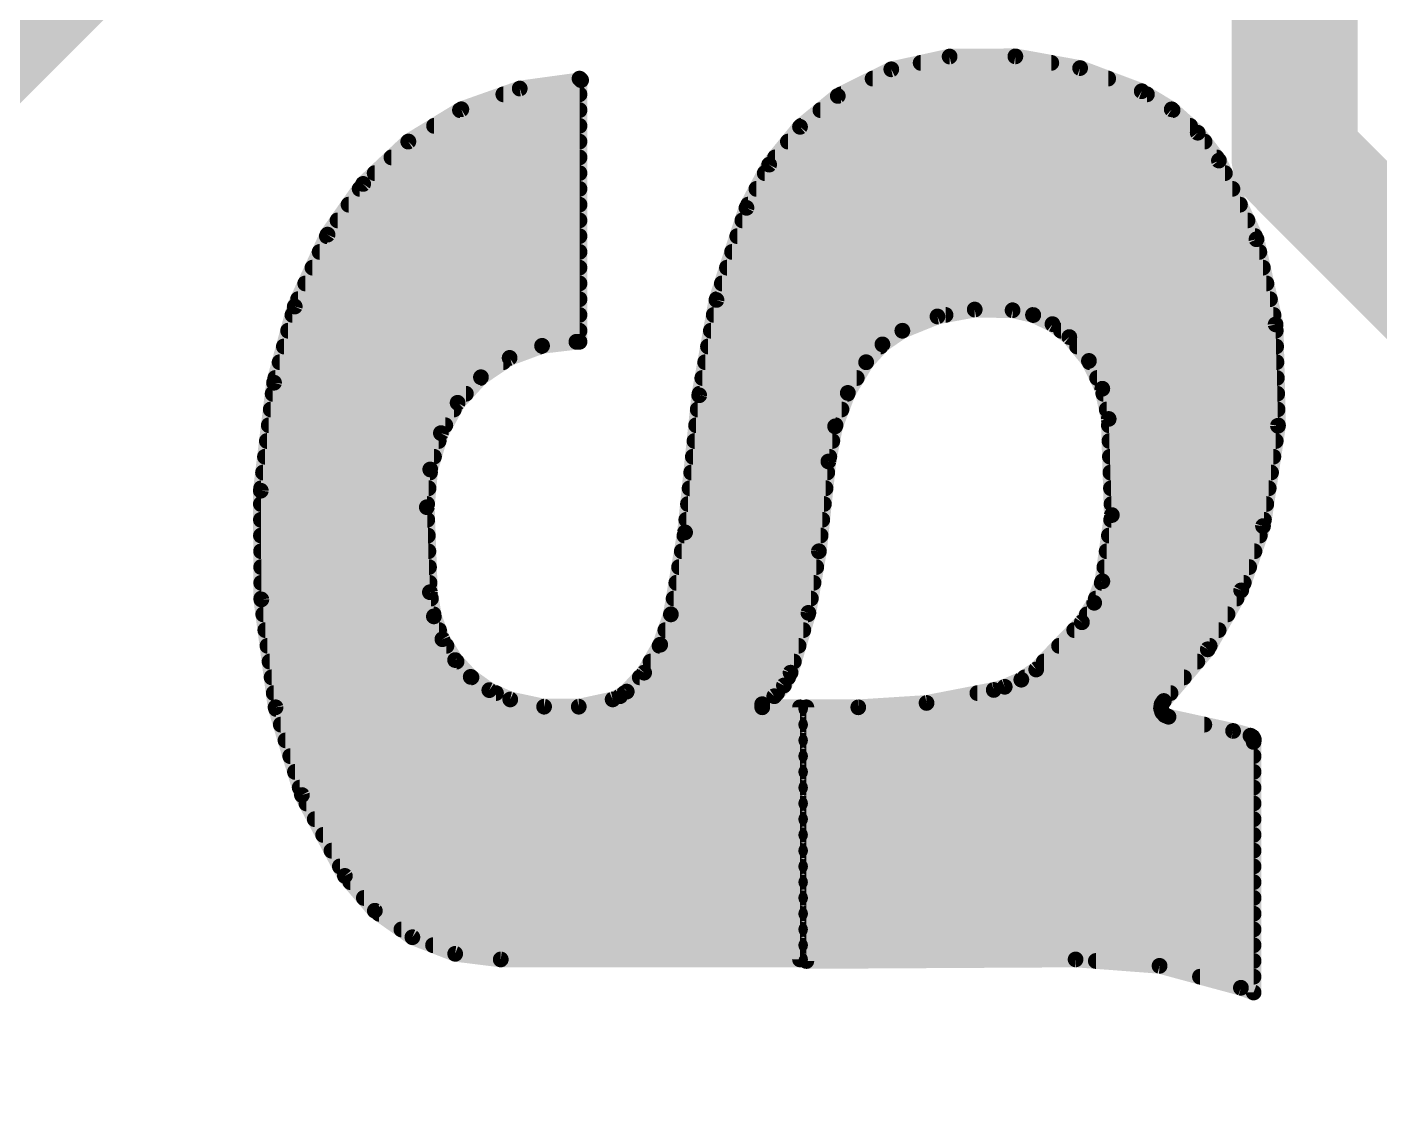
# Model space of a CAD drawing. Extents: x -0.1 to 44.5, y -0.1 to 35.7.
# Drawn here: x 31.23 to 33.412, y 22.476 to 24.213 of the extents above; entities that cross this region are included whole.
import ezdxf

# ---------------------------------------------------------------- set-up
doc = ezdxf.new("R2010")
doc.units = 0
doc.layers.add('1', color=12, linetype='CONTINUOUS')
doc.layers.add('22', color=40, linetype='CONTINUOUS')

msp = doc.modelspace()

# ---------------------------------------------------------------- linework, layer by layer
at = {"layer": '1', "const_width": 0.2032}
for points in [[(33.274, 27.559), (33.274, 24.003)], [(30.985, 24), (31.75, 24.765)], [(33.274, 24.003), (36.83, 20.447)]]:
    msp.add_lwpolyline(points, dxfattribs=at)
at = {"layer": '1', "const_width": 0.1016}
for points in [[(33.3099, 24.0389, 1), (33.2381, 23.9671)], [(33.2232, 24.003, 1), (33.3248, 24.003)]]:
    msp.add_lwpolyline(points, format="xyb", dxfattribs=at)
at = {"layer": '22', "const_width": 0.0254}
for points in [[(32.6236, 24.145), (32.7177, 24.1656)], [(32.7177, 24.1656), (32.8238, 24.1659)], [(32.8238, 24.1659), (32.9283, 24.147)], [(32.5374, 24.1021), (32.6236, 24.145)], [(32.6711, 24.1554), (32.8817, 24.1554)], [(32.9283, 24.147), (33.0276, 24.1097)], [(32.0244, 24.114), (32.1234, 24.1275)], [(32.1208, 24.13), (32.1208, 23.7058)], [(32.1234, 24.1275), (32.1208, 24.13)], [(32.5935, 24.13), (32.9735, 24.13)], [(31.9302, 24.0806), (32.0244, 24.114)], [(31.9979, 24.1046), (32.1208, 24.1046)], [(32.4765, 24.0523), (32.5374, 24.1021)], [(32.5424, 24.1046), (33.036, 24.1046)], [(33.0276, 24.1097), (33.0759, 24.0805)], [(31.8448, 24.0286), (31.9302, 24.0806)], [(31.928, 24.0792), (32.1208, 24.0792)], [(32.5094, 24.0792), (33.0773, 24.0792)], [(33.0759, 24.0805), (33.1179, 24.0428)], [(31.8862, 24.0538), (32.1208, 24.0538)], [(32.4267, 23.9914), (32.4765, 24.0523)], [(32.4783, 24.0538), (33.1056, 24.0538)], [(33.1179, 24.0428), (33.1521, 23.9979)], [(31.7719, 23.9603), (31.8448, 24.0286)], [(31.8446, 24.0284), (32.1208, 24.0284)], [(32.4569, 24.0284), (33.1289, 24.0284)], [(31.8175, 24.003), (32.1208, 24.003)], [(32.3901, 23.9217), (32.4267, 23.9914)], [(32.4362, 24.003), (33.1482, 24.003)], [(33.1521, 23.9979), (33.2127, 23.871)], [(31.7904, 23.9776), (32.1208, 23.9776)], [(32.4195, 23.9776), (33.1618, 23.9776)], [(31.7144, 23.8785), (31.7719, 23.9603)], [(31.7662, 23.9522), (32.1208, 23.9522)], [(32.4061, 23.9522), (33.1739, 23.9522)], [(31.7483, 23.9268), (32.1208, 23.9268)], [(32.3928, 23.9268), (33.186, 23.9268)], [(32.3417, 23.7732), (32.3901, 23.9217)], [(31.7305, 23.9014), (32.1208, 23.9014)], [(32.3835, 23.9014), (33.1982, 23.9014)], [(31.6615, 23.7627), (31.7144, 23.8785)], [(31.7133, 23.876), (32.1208, 23.876)], [(32.3752, 23.876), (33.2103, 23.876)], [(33.2127, 23.871), (33.2435, 23.7338)], [(31.7017, 23.8506), (32.1208, 23.8506)], [(32.3669, 23.8506), (33.2172, 23.8506)], [(31.6901, 23.8252), (32.1208, 23.8252)], [(32.3586, 23.8252), (33.223, 23.8252)], [(31.6785, 23.7998), (32.1208, 23.7998)], [(32.3504, 23.7998), (33.2287, 23.7998)], [(31.6669, 23.7744), (32.1208, 23.7744)], [(32.3139, 23.6195), (32.3417, 23.7732)], [(32.3421, 23.7744), (33.2344, 23.7744)], [(31.6281, 23.6398), (31.6615, 23.7627)], [(32.7582, 23.7577), (32.6981, 23.7466)], [(32.8193, 23.7566), (32.7582, 23.7577)], [(32.8527, 23.7489), (32.8193, 23.7566)], [(31.6578, 23.749), (32.1208, 23.749)], [(32.3373, 23.749), (32.7112, 23.749)], [(32.6981, 23.7466), (32.6415, 23.7236)], [(32.8522, 23.749), (33.2401, 23.749)], [(32.8836, 23.7343), (32.8527, 23.7489)], [(32.9108, 23.7134), (32.8836, 23.7343)], [(33.2435, 23.7338), (33.2473, 23.5703)], [(31.6509, 23.7236), (32.1208, 23.7236)], [(32.3327, 23.7236), (32.6415, 23.7236)], [(32.6415, 23.7236), (32.6094, 23.7016)], [(32.8975, 23.7236), (33.2437, 23.7236)], [(32.9424, 23.675), (32.9108, 23.7134)], [(31.644, 23.6982), (32.0576, 23.6982)], [(32.0604, 23.6992), (32.0081, 23.6798)], [(32.1158, 23.7058), (32.0604, 23.6992)], [(32.1208, 23.7058), (32.1158, 23.7058)], [(32.3281, 23.6982), (32.6063, 23.6982)], [(32.6094, 23.7016), (32.5831, 23.6728)], [(32.9233, 23.6982), (33.2443, 23.6982)], [(31.6371, 23.6728), (31.9977, 23.6728)], [(32.0081, 23.6798), (31.9618, 23.6486)], [(32.3235, 23.6728), (32.5831, 23.6728)], [(32.5831, 23.6728), (32.5535, 23.6233)], [(32.964, 23.6301), (32.9424, 23.675)], [(32.9435, 23.6728), (33.2449, 23.6728)], [(31.6302, 23.6474), (31.9607, 23.6474)], [(31.9618, 23.6486), (31.9242, 23.6074)], [(32.3189, 23.6474), (32.5679, 23.6474)], [(32.9557, 23.6474), (33.2455, 23.6474)], [(31.6068, 23.4657), (31.6281, 23.6398)], [(31.6259, 23.622), (31.9375, 23.622)], [(32.291, 23.3985), (32.3139, 23.6195)], [(32.3144, 23.622), (32.553, 23.622)], [(32.5535, 23.6233), (32.533, 23.5694)], [(32.9743, 23.5814), (32.964, 23.6301)], [(32.9657, 23.622), (33.2461, 23.622)], [(31.9242, 23.6074), (31.8973, 23.5585)], [(31.6228, 23.5966), (31.9182, 23.5966)], [(32.3115, 23.5966), (32.5434, 23.5966)], [(32.9711, 23.5966), (33.2467, 23.5966)], [(32.9794, 23.4264), (32.9743, 23.5814)], [(31.6197, 23.5712), (31.9043, 23.5712)], [(31.8973, 23.5585), (31.88, 23.4999)], [(32.3089, 23.5712), (32.5337, 23.5712)], [(32.533, 23.5694), (32.5222, 23.5128)], [(32.9746, 23.5712), (33.2473, 23.5712)], [(33.2473, 23.5703), (33.2232, 23.4086)], [(31.6166, 23.5458), (31.8936, 23.5458)], [(32.3063, 23.5458), (32.5285, 23.5458)], [(32.9755, 23.5458), (33.2437, 23.5458)], [(31.6135, 23.5204), (31.8861, 23.5204)], [(32.3036, 23.5204), (32.5237, 23.5204)], [(32.5222, 23.5128), (32.5069, 23.368)], [(32.9763, 23.5204), (33.2399, 23.5204)], [(31.6104, 23.495), (31.8796, 23.495)], [(31.88, 23.4999), (31.8745, 23.4391)], [(32.301, 23.495), (32.5203, 23.495)], [(32.9771, 23.495), (33.2361, 23.495)], [(31.6073, 23.4696), (31.8773, 23.4696)], [(32.2984, 23.4696), (32.5176, 23.4696)], [(32.978, 23.4696), (33.2323, 23.4696)], [(31.6076, 23.2904), (31.6068, 23.4657)], [(31.6069, 23.4442), (31.875, 23.4442)], [(32.2957, 23.4442), (32.515, 23.4442)], [(32.9788, 23.4442), (33.2285, 23.4442)], [(31.8745, 23.4391), (31.8795, 23.302)], [(32.9641, 23.3197), (32.9794, 23.4264)], [(31.607, 23.4188), (31.8752, 23.4188)], [(32.2931, 23.4188), (32.5123, 23.4188)], [(32.9783, 23.4188), (33.2247, 23.4188)], [(33.2232, 23.4086), (33.188, 23.3051)], [(31.6071, 23.3934), (31.8762, 23.3934)], [(32.2682, 23.2664), (32.291, 23.3985)], [(32.2901, 23.3934), (32.5096, 23.3934)], [(32.9747, 23.3934), (33.218, 23.3934)], [(31.6072, 23.368), (31.8771, 23.368)], [(32.2857, 23.368), (32.5069, 23.368)], [(32.5069, 23.368), (32.49, 23.2688)], [(32.971, 23.368), (33.2094, 23.368)], [(31.6074, 23.3426), (31.878, 23.3426)], [(32.2814, 23.3426), (32.5026, 23.3426)], [(32.9674, 23.3426), (33.2008, 23.3426)], [(31.6075, 23.3172), (31.8789, 23.3172)], [(32.277, 23.3172), (32.4982, 23.3172)], [(32.9509, 23.285), (32.9641, 23.3197)], [(32.9631, 23.3172), (33.1921, 23.3172)], [(31.6076, 23.2918), (31.8812, 23.2918)], [(31.8795, 23.302), (31.8859, 23.2632)], [(32.2726, 23.2918), (32.4939, 23.2918)], [(32.9535, 23.2918), (33.1805, 23.2918)], [(33.188, 23.3051), (33.134, 23.21)], [(31.6306, 23.1165), (31.6076, 23.2904)], [(32.9311, 23.2537), (32.9509, 23.285)], [(31.6108, 23.2664), (31.8854, 23.2664)], [(31.8859, 23.2632), (31.8996, 23.2263)], [(32.251, 23.2174), (32.2682, 23.2664)], [(32.2682, 23.2664), (32.4892, 23.2664)], [(32.49, 23.2688), (32.4612, 23.1724)], [(32.8574, 23.1775), (32.9311, 23.2537)], [(32.9391, 23.2664), (33.166, 23.2664)], [(31.6141, 23.241), (31.8942, 23.241)], [(31.8996, 23.2263), (31.9202, 23.1927)], [(32.2593, 23.241), (32.4817, 23.241)], [(32.9188, 23.241), (33.1516, 23.241)], [(31.6175, 23.2156), (31.9062, 23.2156)], [(32.225, 23.1724), (32.251, 23.2174)], [(32.2499, 23.2156), (32.4741, 23.2156)], [(32.8942, 23.2156), (33.1372, 23.2156)], [(33.134, 23.21), (33.0632, 23.1267)], [(31.6209, 23.1902), (31.9225, 23.1902)], [(31.9202, 23.1927), (31.9453, 23.1656)], [(32.2353, 23.1902), (32.4665, 23.1902)], [(32.8697, 23.1902), (33.1172, 23.1902)], [(31.6242, 23.1648), (31.9465, 23.1648)], [(31.9453, 23.1656), (31.9753, 23.1442)], [(32.197, 23.1419), (32.225, 23.1724)], [(32.218, 23.1648), (32.4573, 23.1648)], [(32.4612, 23.1724), (32.4505, 23.1517)], [(32.8066, 23.1496), (32.8334, 23.1611)], [(32.8334, 23.1611), (32.8574, 23.1775)], [(32.8388, 23.1648), (33.0956, 23.1648)], [(31.6276, 23.1394), (31.9861, 23.1394)], [(31.9753, 23.1442), (32.0091, 23.1292)], [(32.1862, 23.1345), (32.197, 23.1419)], [(32.1934, 23.1394), (32.4394, 23.1394)], [(32.4505, 23.1517), (32.4349, 23.1344)], [(32.6805, 23.1235), (32.7889, 23.1445)], [(32.7625, 23.1394), (33.074, 23.1394)], [(32.7889, 23.1445), (32.8066, 23.1496)], [(32.0091, 23.1292), (32.0637, 23.1175)], [(32.0637, 23.1175), (32.1196, 23.1175)], [(32.1196, 23.1175), (32.1742, 23.1292)], [(32.1742, 23.1292), (32.1862, 23.1345)], [(32.4349, 23.1344), (32.4155, 23.1216)], [(32.4155, 23.1216), (32.4155, 23.1165)], [(32.5704, 23.1165), (32.6805, 23.1235)], [(33.0596, 23.1213), (33.0587, 23.1149)], [(33.0632, 23.1267), (33.0596, 23.1213)], [(31.6731, 22.9751), (31.6306, 23.1165)], [(31.6314, 23.114), (32.4764, 23.114)], [(32.4155, 23.1165), (32.4764, 23.1165)], [(32.4764, 23.1165), (32.4764, 22.7101)], [(32.4866, 22.7076), (32.4866, 23.1165)], [(32.4866, 23.1165), (32.5704, 23.1165)], [(32.4866, 23.114), (33.059, 23.114)], [(33.0587, 23.1149), (33.0606, 23.1087)], [(33.0606, 23.1087), (33.0649, 23.1039)], [(33.0649, 23.1039), (33.0708, 23.1013)], [(33.0708, 23.1013), (33.1749, 23.0784)], [(31.639, 23.0886), (32.4764, 23.0886)], [(32.4866, 23.0886), (33.1285, 23.0886)], [(33.1749, 23.0784), (33.2029, 23.0708)], [(31.6466, 23.0632), (32.4764, 23.0632)], [(32.4866, 23.0632), (33.2082, 23.0632)], [(33.2029, 23.0708), (33.2065, 23.0686)], [(33.2065, 23.0686), (33.2084, 23.0649)], [(33.2084, 23.0649), (33.208, 23.0607)], [(33.208, 23.0607), (33.208, 22.6568)], [(31.6543, 23.0378), (32.4764, 23.0378)], [(32.4866, 23.0378), (33.208, 23.0378)], [(31.6619, 23.0124), (32.4764, 23.0124)], [(32.4866, 23.0124), (33.208, 23.0124)], [(31.6695, 22.987), (32.4764, 22.987)], [(32.4866, 22.987), (33.208, 22.987)], [(31.7424, 22.8448), (31.6731, 22.9751)], [(31.6803, 22.9616), (32.4764, 22.9616)], [(32.4866, 22.9616), (33.208, 22.9616)], [(31.6938, 22.9362), (32.4764, 22.9362)], [(32.4866, 22.9362), (33.208, 22.9362)], [(31.7073, 22.9108), (32.4764, 22.9108)], [(32.4866, 22.9108), (33.208, 22.9108)], [(31.7208, 22.8854), (32.4764, 22.8854)], [(32.4866, 22.8854), (33.208, 22.8854)], [(31.7343, 22.86), (32.4764, 22.86)], [(32.4866, 22.86), (33.208, 22.86)], [(31.7907, 22.7886), (31.7424, 22.8448)], [(31.7512, 22.8346), (32.4764, 22.8346)], [(32.4866, 22.8346), (33.208, 22.8346)], [(31.773, 22.8092), (32.4764, 22.8092)], [(32.4866, 22.8092), (33.208, 22.8092)], [(31.8512, 22.7459), (31.7907, 22.7886)], [(31.7975, 22.7838), (32.4764, 22.7838)], [(32.4866, 22.7838), (33.208, 22.7838)], [(31.8335, 22.7584), (32.4764, 22.7584)], [(31.9203, 22.7192), (31.8512, 22.7459)], [(32.4866, 22.7584), (33.208, 22.7584)], [(31.8846, 22.733), (32.4764, 22.733)], [(32.4866, 22.733), (33.208, 22.733)], [(31.9938, 22.7101), (31.9203, 22.7192)], [(32.4764, 22.7101), (31.9938, 22.7101)], [(32.9209, 22.7101), (32.4866, 22.7076)], [(33.0564, 22.6998), (32.9209, 22.7101)], [(32.9536, 22.7076), (33.208, 22.7076)], [(33.1876, 22.6644), (33.0564, 22.6998)], [(33.1215, 22.6822), (33.208, 22.6822)], [(33.208, 22.6568), (33.1876, 22.6644)]]:
    msp.add_lwpolyline(points, dxfattribs=at)
at = {"layer": '22', "const_width": 0.0127}
for points in [[(32.7177, 24.1719, 1), (32.7177, 24.1593)], [(32.7191, 24.1594, 1), (32.7163, 24.1718)], [(32.8249, 24.1721, 1), (32.8227, 24.1596)], [(32.8238, 24.1595, 1), (32.8238, 24.1722)], [(32.6223, 24.1512, 1), (32.625, 24.1388)], [(32.6265, 24.1393, 1), (32.6208, 24.1507)], [(32.6711, 24.1618, 1), (32.6711, 24.149)], [(32.8817, 24.149, 1), (32.8817, 24.1618)], [(32.9305, 24.153, 1), (32.926, 24.1411)], [(32.9271, 24.1408, 1), (32.9294, 24.1533)], [(32.1252, 24.1346, 1), (32.1164, 24.1254)], [(32.1272, 24.13, 1), (32.1145, 24.13)], [(32.119, 24.1229, 1), (32.1278, 24.1321)], [(32.1243, 24.1212, 1), (32.1225, 24.1338)], [(32.5935, 24.1364, 1), (32.5935, 24.1237)], [(32.9735, 24.1237, 1), (32.9735, 24.1364)], [(31.9979, 24.111, 1), (31.9979, 24.0983)], [(32.0235, 24.1203, 1), (32.0252, 24.1077)], [(32.0265, 24.108, 1), (32.0222, 24.12)], [(32.1208, 24.0983, 1), (32.1208, 24.111)], [(32.5346, 24.1078, 1), (32.5402, 24.0964)], [(32.5414, 24.0972, 1), (32.5334, 24.107)], [(32.5424, 24.111, 1), (32.5424, 24.0983)], [(33.0309, 24.1151, 1), (33.0243, 24.1043)], [(33.0254, 24.1038, 1), (33.0298, 24.1156)], [(33.036, 24.0983, 1), (33.036, 24.111)], [(31.928, 24.0856, 1), (31.928, 24.0728)], [(31.9281, 24.0865, 1), (31.9323, 24.0746)], [(31.9335, 24.0751, 1), (31.9269, 24.086)], [(32.1208, 24.0728, 1), (32.1208, 24.0856)], [(32.5094, 24.0856, 1), (32.5094, 24.0728)], [(33.0801, 24.0852, 1), (33.0717, 24.0758)], [(33.0726, 24.0751, 1), (33.0792, 24.0859)], [(33.0773, 24.0728, 1), (33.0773, 24.0856)], [(31.8862, 24.0602, 1), (31.8862, 24.0475)], [(32.1208, 24.0475, 1), (32.1208, 24.0602)], [(32.4724, 24.0572, 1), (32.4805, 24.0474)], [(32.4814, 24.0483, 1), (32.4715, 24.0563)], [(32.4783, 24.0602, 1), (32.4783, 24.0475)], [(33.1056, 24.0475, 1), (33.1056, 24.0602)], [(33.1229, 24.0466, 1), (33.1128, 24.0389)], [(33.1136, 24.0381, 1), (33.1221, 24.0475)], [(31.8446, 24.0348, 1), (31.8446, 24.0221)], [(31.8415, 24.034, 1), (31.8481, 24.0232)], [(31.8492, 24.024, 1), (31.8405, 24.0332)], [(32.1208, 24.0221, 1), (32.1208, 24.0348)], [(32.4569, 24.0348, 1), (32.4569, 24.0221)], [(33.1289, 24.0221, 1), (33.1289, 24.0348)], [(31.8175, 24.0094, 1), (31.8175, 23.9966)], [(32.1208, 23.9966, 1), (32.1208, 24.0094)], [(32.4323, 23.9884, 1), (32.4211, 23.9943)], [(32.4362, 24.0094, 1), (32.4362, 23.9966)], [(33.1578, 24.0006, 1), (33.1464, 23.9952)], [(33.147, 23.9941, 1), (33.1572, 24.0017)], [(33.1482, 23.9966, 1), (33.1482, 24.0094)], [(31.7904, 23.984, 1), (31.7904, 23.9713)], [(32.1208, 23.9713, 1), (32.1208, 23.984)], [(32.4195, 23.984, 1), (32.4195, 23.9713)], [(32.4218, 23.9954, 1), (32.4316, 23.9873)], [(33.1618, 23.9713, 1), (33.1618, 23.984)], [(31.7662, 23.9586, 1), (31.7662, 23.9459)], [(31.7675, 23.9649, 1), (31.7762, 23.9556)], [(31.7771, 23.9566, 1), (31.7667, 23.9639)], [(32.1208, 23.9459, 1), (32.1208, 23.9586)], [(32.4061, 23.9586, 1), (32.4061, 23.9459)], [(33.1739, 23.9459, 1), (33.1739, 23.9586)], [(31.7483, 23.9332, 1), (31.7483, 23.9204)], [(32.1208, 23.9204, 1), (32.1208, 23.9332)], [(32.3928, 23.9332, 1), (32.3928, 23.9204)], [(33.186, 23.9204, 1), (33.186, 23.9332)], [(32.3845, 23.9247, 1), (32.3957, 23.9187)], [(32.3961, 23.9197, 1), (32.3841, 23.9237)], [(31.7305, 23.9078, 1), (31.7305, 23.8951)], [(32.1208, 23.8951, 1), (32.1208, 23.9078)], [(32.3835, 23.9078, 1), (32.3835, 23.8951)], [(33.1982, 23.8951, 1), (33.1982, 23.9078)], [(31.7133, 23.8824, 1), (31.7133, 23.8697)], [(31.7092, 23.8822, 1), (31.7196, 23.8748)], [(31.7202, 23.8759, 1), (31.7086, 23.8811)], [(32.1208, 23.8697, 1), (32.1208, 23.8824)], [(32.3752, 23.8824, 1), (32.3752, 23.8697)], [(33.2189, 23.8724, 1), (33.2065, 23.8696)], [(33.2069, 23.8683, 1), (33.2184, 23.8737)], [(33.2103, 23.8697, 1), (33.2103, 23.8824)], [(31.7017, 23.857, 1), (31.7017, 23.8442)], [(32.1208, 23.8442, 1), (32.1208, 23.857)], [(32.3669, 23.857, 1), (32.3669, 23.8442)], [(33.2172, 23.8442, 1), (33.2172, 23.857)], [(31.6901, 23.8316, 1), (31.6901, 23.8189)], [(32.1208, 23.8189, 1), (32.1208, 23.8316)], [(32.3586, 23.8316, 1), (32.3586, 23.8189)], [(33.223, 23.8189, 1), (33.223, 23.8316)], [(31.6785, 23.8062, 1), (31.6785, 23.7934)], [(32.1208, 23.7934, 1), (32.1208, 23.8062)], [(32.3504, 23.8062, 1), (32.3504, 23.7934)], [(33.2287, 23.7934, 1), (33.2287, 23.8062)], [(31.6669, 23.7808, 1), (31.6669, 23.768)], [(32.1208, 23.768, 1), (32.1208, 23.7808)], [(32.3479, 23.7721, 1), (32.3354, 23.7743)], [(32.3421, 23.7808, 1), (32.3421, 23.768)], [(33.2344, 23.768, 1), (33.2344, 23.7808)], [(31.6557, 23.7653, 1), (31.6673, 23.76)], [(31.6676, 23.761, 1), (31.6554, 23.7643)], [(32.3357, 23.7752, 1), (32.3477, 23.7712)], [(32.7583, 23.7641, 1), (32.7581, 23.7514)], [(32.7594, 23.7515, 1), (32.757, 23.764)], [(32.8207, 23.7628, 1), (32.8179, 23.7504)], [(32.8192, 23.7503, 1), (32.8194, 23.7629)], [(31.6578, 23.7554, 1), (31.6578, 23.7427)], [(32.1208, 23.7427, 1), (32.1208, 23.7554)], [(32.3373, 23.7554, 1), (32.3373, 23.7427)], [(32.697, 23.7528, 1), (32.6993, 23.7403)], [(32.7005, 23.7407, 1), (32.6957, 23.7525)], [(32.7112, 23.7427, 1), (32.7112, 23.7554)], [(32.8522, 23.7554, 1), (32.8522, 23.7427)], [(32.8554, 23.7546, 1), (32.85, 23.7432)], [(32.8512, 23.7427, 1), (32.8541, 23.7551)], [(32.8875, 23.7393, 1), (32.8798, 23.7292)], [(32.8809, 23.7285, 1), (32.8864, 23.74)], [(33.2498, 23.7339, 1), (33.2372, 23.7337)], [(33.2373, 23.7324, 1), (33.2497, 23.7352)], [(33.2401, 23.7427, 1), (33.2401, 23.7554)], [(31.6509, 23.73, 1), (31.6509, 23.7172)], [(32.1208, 23.7172, 1), (32.1208, 23.73)], [(32.3327, 23.73, 1), (32.3327, 23.7172)], [(32.6391, 23.7295, 1), (32.6439, 23.7177)], [(32.6451, 23.7184, 1), (32.6379, 23.7288)], [(32.6415, 23.7172, 1), (32.6415, 23.73)], [(32.8975, 23.73, 1), (32.8975, 23.7172)], [(32.9157, 23.7174, 1), (32.9059, 23.7094)], [(32.9069, 23.7084, 1), (32.9147, 23.7184)], [(33.2437, 23.7172, 1), (33.2437, 23.73)], [(31.644, 23.7046, 1), (31.644, 23.6918)], [(32.0596, 23.7055, 1), (32.0611, 23.6929)], [(32.0576, 23.6918, 1), (32.0576, 23.7046)], [(32.0626, 23.6933, 1), (32.0582, 23.7052)], [(32.1158, 23.7122, 1), (32.1158, 23.6994)], [(32.1145, 23.7058, 1), (32.1272, 23.7058)], [(32.1165, 23.6995, 1), (32.1151, 23.7121)], [(32.1208, 23.6994, 1), (32.1208, 23.7122)], [(32.3281, 23.7046, 1), (32.3281, 23.6918)], [(32.6058, 23.7068, 1), (32.613, 23.6963)], [(32.6141, 23.6973, 1), (32.6047, 23.7058)], [(32.6063, 23.6918, 1), (32.6063, 23.7046)], [(32.9233, 23.7046, 1), (32.9233, 23.6918)], [(33.2443, 23.6918, 1), (33.2443, 23.7046)], [(31.6371, 23.6792, 1), (31.6371, 23.6665)], [(31.9977, 23.6665, 1), (31.9977, 23.6792)], [(32.0059, 23.6857, 1), (32.0103, 23.6738)], [(32.0116, 23.6745, 1), (32.0045, 23.6851)], [(32.3235, 23.6792, 1), (32.3235, 23.6665)], [(32.5784, 23.6771, 1), (32.5878, 23.6685)], [(32.5886, 23.6695, 1), (32.5776, 23.6761)], [(32.5831, 23.6665, 1), (32.5831, 23.6792)], [(32.9481, 23.6777, 1), (32.9367, 23.6722)], [(32.9435, 23.6792, 1), (32.9435, 23.6665)], [(32.9375, 23.6709, 1), (32.9473, 23.679)], [(33.2449, 23.6665, 1), (33.2449, 23.6792)], [(31.6302, 23.6538, 1), (31.6302, 23.641)], [(31.9583, 23.6539, 1), (31.9654, 23.6433)], [(31.9665, 23.6443, 1), (31.9571, 23.6529)], [(31.9607, 23.641, 1), (31.9607, 23.6538)], [(32.3189, 23.6538, 1), (32.3189, 23.641)], [(32.5679, 23.641, 1), (32.5679, 23.6538)], [(32.9557, 23.6538, 1), (32.9557, 23.641)], [(33.2455, 23.641, 1), (33.2455, 23.6538)], [(31.6259, 23.6284, 1), (31.6259, 23.6156)], [(31.6344, 23.639, 1), (31.6218, 23.6406)], [(31.622, 23.6415, 1), (31.6342, 23.6381)], [(31.9375, 23.6156, 1), (31.9375, 23.6284)], [(32.3202, 23.6188, 1), (32.3076, 23.6202)], [(32.3144, 23.6284, 1), (32.3144, 23.6156)], [(32.5481, 23.6266, 1), (32.559, 23.62)], [(32.5595, 23.621, 1), (32.5476, 23.6256)], [(32.553, 23.6156, 1), (32.553, 23.6284)], [(32.9702, 23.6314, 1), (32.9578, 23.6288)], [(32.9583, 23.6273, 1), (32.9697, 23.6329)], [(32.9657, 23.6284, 1), (32.9657, 23.6156)], [(33.2461, 23.6156, 1), (33.2461, 23.6284)], [(31.9195, 23.6117, 1), (31.9289, 23.6031)], [(31.9297, 23.6043, 1), (31.9186, 23.6105)], [(32.3077, 23.6206, 1), (32.3201, 23.6184)], [(31.6228, 23.603, 1), (31.6228, 23.5903)], [(31.9182, 23.5903, 1), (31.9182, 23.603)], [(32.3115, 23.603, 1), (32.3115, 23.5903)], [(32.5434, 23.5903, 1), (32.5434, 23.603)], [(32.9711, 23.603, 1), (32.9711, 23.5903)], [(32.9806, 23.5816, 1), (32.968, 23.5812)], [(32.9681, 23.5801, 1), (32.9805, 23.5827)], [(33.2467, 23.5903, 1), (33.2467, 23.603)], [(31.6197, 23.5776, 1), (31.6197, 23.5648)], [(31.8917, 23.5616, 1), (31.9029, 23.5554)], [(31.9034, 23.5567, 1), (31.8912, 23.5603)], [(31.9043, 23.5648, 1), (31.9043, 23.5776)], [(32.3089, 23.5776, 1), (32.3089, 23.5648)], [(32.5271, 23.5717, 1), (32.539, 23.5672)], [(32.5393, 23.5682, 1), (32.5268, 23.5706)], [(32.5337, 23.5648, 1), (32.5337, 23.5776)], [(32.9746, 23.5776, 1), (32.9746, 23.5648)], [(33.241, 23.5702, 1), (33.2537, 23.5705)], [(33.2536, 23.5694, 1), (33.241, 23.5713)], [(33.2473, 23.5648, 1), (33.2473, 23.5776)], [(31.6166, 23.5522, 1), (31.6166, 23.5394)], [(31.8936, 23.5394, 1), (31.8936, 23.5522)], [(32.3063, 23.5522, 1), (32.3063, 23.5394)], [(32.5285, 23.5394, 1), (32.5285, 23.5522)], [(32.9755, 23.5522, 1), (32.9755, 23.5394)], [(33.2437, 23.5394, 1), (33.2437, 23.5522)], [(31.6135, 23.5268, 1), (31.6135, 23.5141)], [(31.8861, 23.5141, 1), (31.8861, 23.5268)], [(32.3036, 23.5268, 1), (32.3036, 23.5141)], [(32.5285, 23.5121, 1), (32.5159, 23.5135)], [(32.5237, 23.5141, 1), (32.5237, 23.5268)], [(32.9763, 23.5268, 1), (32.9763, 23.5141)], [(33.2399, 23.5141, 1), (33.2399, 23.5268)], [(31.6104, 23.5014, 1), (31.6104, 23.4886)], [(31.8864, 23.4993, 1), (31.8737, 23.5005)], [(31.874, 23.5017, 1), (31.8861, 23.4981)], [(31.8796, 23.4886, 1), (31.8796, 23.5014)], [(32.301, 23.5014, 1), (32.301, 23.4886)], [(32.516, 23.514, 1), (32.5284, 23.5116)], [(32.5203, 23.4886, 1), (32.5203, 23.5014)], [(32.9771, 23.5014, 1), (32.9771, 23.4886)], [(33.2361, 23.4886, 1), (33.2361, 23.5014)], [(31.6073, 23.476, 1), (31.6073, 23.4632)], [(31.8773, 23.4632, 1), (31.8773, 23.476)], [(32.2984, 23.476, 1), (32.2984, 23.4632)], [(32.5176, 23.4632, 1), (32.5176, 23.476)], [(32.978, 23.476, 1), (32.978, 23.4632)], [(33.2323, 23.4632, 1), (33.2323, 23.476)], [(31.6131, 23.4658, 1), (31.6004, 23.4657)], [(31.6005, 23.4665, 1), (31.6131, 23.465)], [(31.6069, 23.4506, 1), (31.6069, 23.4379)], [(31.875, 23.4379, 1), (31.875, 23.4506)], [(32.2957, 23.4506, 1), (32.2957, 23.4379)], [(32.515, 23.4379, 1), (32.515, 23.4506)], [(32.9788, 23.4506, 1), (32.9788, 23.4379)], [(33.2285, 23.4379, 1), (33.2285, 23.4506)], [(31.8808, 23.4393, 1), (31.8682, 23.4389)], [(31.8682, 23.4397, 1), (31.8808, 23.4385)], [(32.9857, 23.4255, 1), (32.9731, 23.4273)], [(31.607, 23.4252, 1), (31.607, 23.4124)], [(31.8752, 23.4124, 1), (31.8752, 23.4252)], [(32.2931, 23.4252, 1), (32.2931, 23.4124)], [(32.5123, 23.4124, 1), (32.5123, 23.4252)], [(32.9783, 23.4252, 1), (32.9783, 23.4124)], [(32.9731, 23.4262, 1), (32.9857, 23.4266)], [(33.2169, 23.4095, 1), (33.2295, 23.4077)], [(33.2292, 23.4066, 1), (33.2172, 23.4106)], [(33.2247, 23.4124, 1), (33.2247, 23.4252)], [(31.6071, 23.3998, 1), (31.6071, 23.387)], [(31.8762, 23.387, 1), (31.8762, 23.3998)], [(32.2901, 23.3998, 1), (32.2901, 23.387)], [(32.2847, 23.3992, 1), (32.2973, 23.3978)], [(32.2973, 23.3974, 1), (32.2847, 23.3996)], [(32.5096, 23.387, 1), (32.5096, 23.3998)], [(32.9747, 23.3998, 1), (32.9747, 23.387)], [(33.218, 23.387, 1), (33.218, 23.3998)], [(31.6072, 23.3744, 1), (31.6072, 23.3617)], [(31.8771, 23.3617, 1), (31.8771, 23.3744)], [(32.2857, 23.3744, 1), (32.2857, 23.3617)], [(32.5006, 23.3687, 1), (32.5132, 23.3673)], [(32.5132, 23.3669, 1), (32.5006, 23.3691)], [(32.5069, 23.3617, 1), (32.5069, 23.3744)], [(32.971, 23.3744, 1), (32.971, 23.3617)], [(33.2094, 23.3617, 1), (33.2094, 23.3744)], [(31.6074, 23.349, 1), (31.6074, 23.3362)], [(31.878, 23.3362, 1), (31.878, 23.349)], [(32.2814, 23.349, 1), (32.2814, 23.3362)], [(32.5026, 23.3362, 1), (32.5026, 23.349)], [(32.9674, 23.349, 1), (32.9674, 23.3362)], [(33.2008, 23.3362, 1), (33.2008, 23.349)], [(31.6075, 23.3236, 1), (31.6075, 23.3108)], [(31.8789, 23.3108, 1), (31.8789, 23.3236)], [(32.277, 23.3236, 1), (32.277, 23.3108)], [(32.4982, 23.3108, 1), (32.4982, 23.3236)], [(32.9631, 23.3236, 1), (32.9631, 23.3108)], [(32.9578, 23.3206, 1), (32.9704, 23.3188)], [(32.97, 23.3174, 1), (32.9582, 23.322)], [(33.1921, 23.3108, 1), (33.1921, 23.3236)], [(31.6076, 23.2982, 1), (31.6076, 23.2855)], [(31.8858, 23.303, 1), (31.8732, 23.301)], [(31.8732, 23.3018, 1), (31.8858, 23.3022)], [(31.8812, 23.2855, 1), (31.8812, 23.2982)], [(32.2726, 23.2982, 1), (32.2726, 23.2855)], [(32.4939, 23.2855, 1), (32.4939, 23.2982)], [(32.9535, 23.2982, 1), (32.9535, 23.2855)], [(33.1805, 23.2855, 1), (33.1805, 23.2982)], [(33.182, 23.3071, 1), (33.194, 23.303)], [(33.1935, 23.3019, 1), (33.1825, 23.3082)], [(31.6139, 23.2912, 1), (31.6013, 23.2895)], [(31.6013, 23.2903, 1), (31.614, 23.2904)], [(32.945, 23.2873, 1), (32.9569, 23.2828)], [(32.9563, 23.2816, 1), (32.9456, 23.2884)], [(31.6108, 23.2728, 1), (31.6108, 23.26)], [(31.8919, 23.2654, 1), (31.88, 23.2609)], [(31.8796, 23.2621, 1), (31.8922, 23.2642)], [(31.8854, 23.26, 1), (31.8854, 23.2728)], [(32.2682, 23.2728, 1), (32.2682, 23.26)], [(32.2619, 23.2675, 1), (32.2745, 23.2653)], [(32.2742, 23.2643, 1), (32.2622, 23.2685)], [(32.4837, 23.2699, 1), (32.4962, 23.2678)], [(32.496, 23.267, 1), (32.4839, 23.2706)], [(32.4892, 23.26, 1), (32.4892, 23.2728)], [(32.9257, 23.2571, 1), (32.9365, 23.2503)], [(32.9357, 23.2493, 1), (32.9265, 23.2581)], [(32.9391, 23.2728, 1), (32.9391, 23.26)], [(33.166, 23.26, 1), (33.166, 23.2728)], [(31.6141, 23.2474, 1), (31.6141, 23.2346)], [(31.9051, 23.2296, 1), (31.8942, 23.223)], [(31.8942, 23.2346, 1), (31.8942, 23.2474)], [(32.2593, 23.2474, 1), (32.2593, 23.2346)], [(32.4817, 23.2346, 1), (32.4817, 23.2474)], [(32.9188, 23.2474, 1), (32.9188, 23.2346)], [(33.1516, 23.2346, 1), (33.1516, 23.2474)], [(31.6175, 23.222, 1), (31.6175, 23.2093)], [(31.8937, 23.2241, 1), (31.9056, 23.2285)], [(31.9062, 23.2093, 1), (31.9062, 23.222)], [(32.2499, 23.222, 1), (32.2499, 23.2093)], [(32.245, 23.2195, 1), (32.2569, 23.2153)], [(32.2565, 23.2142, 1), (32.2454, 23.2206)], [(32.4741, 23.2093, 1), (32.4741, 23.222)], [(32.8942, 23.222, 1), (32.8942, 23.2093)], [(33.1285, 23.2131, 1), (33.1396, 23.2069)], [(33.1389, 23.2059, 1), (33.1292, 23.2141)], [(33.1372, 23.2093, 1), (33.1372, 23.222)], [(31.6209, 23.1966, 1), (31.6209, 23.1838)], [(31.9249, 23.197, 1), (31.9155, 23.1884)], [(31.9148, 23.1894, 1), (31.9256, 23.196)], [(31.9225, 23.1838, 1), (31.9225, 23.1966)], [(32.2353, 23.1966, 1), (32.2353, 23.1838)], [(32.4665, 23.1838, 1), (32.4665, 23.1966)], [(32.8697, 23.1966, 1), (32.8697, 23.1838)], [(33.1172, 23.1838, 1), (33.1172, 23.1966)], [(31.6242, 23.1712, 1), (31.6242, 23.1584)], [(31.949, 23.1708, 1), (31.9416, 23.1605)], [(31.9406, 23.1613, 1), (31.95, 23.1699)], [(31.9465, 23.1584, 1), (31.9465, 23.1712)], [(32.218, 23.1712, 1), (32.218, 23.1584)], [(32.2195, 23.1756, 1), (32.2305, 23.1692)], [(32.2297, 23.1681, 1), (32.2203, 23.1767)], [(32.4551, 23.1742, 1), (32.4673, 23.1706)], [(32.4668, 23.1695, 1), (32.4556, 23.1753)], [(32.4573, 23.1584, 1), (32.4573, 23.1712)], [(32.8359, 23.1552, 1), (32.8309, 23.1669)], [(32.8388, 23.1712, 1), (32.8388, 23.1584)], [(32.8528, 23.1819, 1), (32.862, 23.1731)], [(32.861, 23.1723, 1), (32.8538, 23.1827)], [(33.0956, 23.1584, 1), (33.0956, 23.1712)], [(31.6276, 23.1458, 1), (31.6276, 23.1331)], [(31.9779, 23.15, 1), (31.9728, 23.1384)], [(31.9717, 23.139, 1), (31.979, 23.1493)], [(31.9861, 23.1331, 1), (31.9861, 23.1458)], [(32.1934, 23.1458, 1), (32.1934, 23.1331)], [(32.1923, 23.1462, 1), (32.2017, 23.1376)], [(32.2006, 23.1367, 1), (32.1934, 23.1471)], [(32.4394, 23.1331, 1), (32.4394, 23.1458)], [(32.4449, 23.1546, 1), (32.4561, 23.1488)], [(32.4552, 23.1475, 1), (32.4458, 23.156)], [(32.7625, 23.1458, 1), (32.7625, 23.1331)], [(32.7871, 23.1506, 1), (32.7907, 23.1384)], [(32.7901, 23.1383, 1), (32.7877, 23.1507)], [(32.8041, 23.1554, 1), (32.8091, 23.1438)], [(32.8084, 23.1435, 1), (32.8048, 23.1557)], [(32.8298, 23.1663, 1), (32.837, 23.1558)], [(33.074, 23.1331, 1), (33.074, 23.1458)], [(32.0104, 23.1354, 1), (32.0078, 23.123)], [(32.0065, 23.1234, 1), (32.0117, 23.135)], [(32.0637, 23.1239, 1), (32.0637, 23.1112)], [(32.0624, 23.1113, 1), (32.065, 23.1237)], [(32.1183, 23.1237, 1), (32.1209, 23.1113)], [(32.1196, 23.1112, 1), (32.1196, 23.1239)], [(32.1717, 23.135, 1), (32.1767, 23.1234)], [(32.1755, 23.123, 1), (32.1729, 23.1354)], [(32.1826, 23.1397, 1), (32.1898, 23.1292)], [(32.1888, 23.1286, 1), (32.1837, 23.1403)], [(32.412, 23.1269, 1), (32.419, 23.1163)], [(32.4218, 23.1216, 1), (32.4092, 23.1216)], [(32.4302, 23.1387, 1), (32.4397, 23.1302)], [(32.4384, 23.1291, 1), (32.4314, 23.1397)], [(32.6793, 23.1298, 1), (32.6818, 23.1173)], [(32.6809, 23.1172, 1), (32.6801, 23.1299)], [(33.0543, 23.1248, 1), (33.0649, 23.1178)], [(33.0659, 23.1204, 1), (33.0534, 23.1222)], [(33.0584, 23.1308, 1), (33.068, 23.1226)], [(33.0685, 23.1232, 1), (33.0579, 23.1302)], [(31.6367, 23.1183, 1), (31.6245, 23.1147)], [(31.6243, 23.1157, 1), (31.6369, 23.1173)], [(31.6314, 23.1204, 1), (31.6314, 23.1076)], [(32.4155, 23.1229, 1), (32.4155, 23.1102)], [(32.4092, 23.1165, 1), (32.4218, 23.1165)], [(32.4827, 23.1165, 1), (32.4701, 23.1165)], [(32.4764, 23.1102, 1), (32.4764, 23.1229)], [(32.4764, 23.1076, 1), (32.4764, 23.1204)], [(32.4866, 23.1229, 1), (32.4866, 23.1102)], [(32.4866, 23.1204, 1), (32.4866, 23.1076)], [(32.493, 23.1165, 1), (32.4803, 23.1165)], [(32.57, 23.1228, 1), (32.5708, 23.1102)], [(32.5704, 23.1102, 1), (32.5704, 23.1229)], [(33.0648, 23.1167, 1), (33.0526, 23.1131)], [(33.0524, 23.1158, 1), (33.065, 23.114)], [(33.0653, 23.1129, 1), (33.0558, 23.1045)], [(33.0545, 23.1069, 1), (33.0666, 23.1105)], [(33.0674, 23.1097, 1), (33.0623, 23.098)], [(33.059, 23.1076, 1), (33.059, 23.1204)], [(33.0601, 23.0996, 1), (33.0696, 23.1081)], [(33.0722, 23.1075, 1), (33.0694, 23.0951)], [(33.0683, 23.0955, 1), (33.0733, 23.1071)], [(31.639, 23.095, 1), (31.639, 23.0822)], [(32.4764, 23.0822, 1), (32.4764, 23.095)], [(32.4866, 23.095, 1), (32.4866, 23.0822)], [(33.1285, 23.0822, 1), (33.1285, 23.095)], [(33.1766, 23.0845, 1), (33.1732, 23.0723)], [(33.1735, 23.0722, 1), (33.1763, 23.0846)], [(31.6466, 23.0696, 1), (31.6466, 23.0569)], [(32.4764, 23.0569, 1), (32.4764, 23.0696)], [(32.4866, 23.0696, 1), (32.4866, 23.0569)], [(33.2062, 23.0762, 1), (33.1996, 23.0654)], [(33.2121, 23.0715, 1), (33.2008, 23.0657)], [(33.2012, 23.0647, 1), (33.2046, 23.0769)], [(33.2017, 23.0612, 1), (33.2143, 23.0602)], [(33.2143, 23.0607, 1), (33.2017, 23.0607)], [(33.2147, 23.0643, 1), (33.202, 23.0654)], [(33.2027, 23.062, 1), (33.214, 23.0677)], [(33.2031, 23.0632, 1), (33.2098, 23.074)], [(33.2082, 23.0569, 1), (33.2082, 23.0696)], [(31.6543, 23.0442, 1), (31.6543, 23.0314)], [(32.4764, 23.0314, 1), (32.4764, 23.0442)], [(32.4866, 23.0442, 1), (32.4866, 23.0314)], [(33.208, 23.0314, 1), (33.208, 23.0442)], [(31.6619, 23.0188, 1), (31.6619, 23.006)], [(32.4764, 23.006, 1), (32.4764, 23.0188)], [(32.4866, 23.0188, 1), (32.4866, 23.006)], [(33.208, 23.006, 1), (33.208, 23.0188)], [(31.6695, 22.9934, 1), (31.6695, 22.9807)], [(32.4764, 22.9807, 1), (32.4764, 22.9934)], [(32.4866, 22.9934, 1), (32.4866, 22.9807)], [(33.208, 22.9807, 1), (33.208, 22.9934)], [(31.6787, 22.9781, 1), (31.6675, 22.9721)], [(31.667, 22.9733, 1), (31.6792, 22.977)], [(31.6803, 22.968, 1), (31.6803, 22.9552)], [(32.4764, 22.9552, 1), (32.4764, 22.968)], [(32.4866, 22.968, 1), (32.4866, 22.9552)], [(33.208, 22.9552, 1), (33.208, 22.968)], [(31.6938, 22.9426, 1), (31.6938, 22.9298)], [(32.4764, 22.9298, 1), (32.4764, 22.9426)], [(32.4866, 22.9426, 1), (32.4866, 22.9298)], [(33.208, 22.9298, 1), (33.208, 22.9426)], [(31.7073, 22.9172, 1), (31.7073, 22.9045)], [(32.4764, 22.9045, 1), (32.4764, 22.9172)], [(32.4866, 22.9172, 1), (32.4866, 22.9045)], [(33.208, 22.9045, 1), (33.208, 22.9172)], [(31.7208, 22.8918, 1), (31.7208, 22.879)], [(32.4764, 22.879, 1), (32.4764, 22.8918)], [(32.4866, 22.8918, 1), (32.4866, 22.879)], [(33.208, 22.879, 1), (33.208, 22.8918)], [(31.7343, 22.8664, 1), (31.7343, 22.8536)], [(32.4764, 22.8536, 1), (32.4764, 22.8664)], [(32.4866, 22.8664, 1), (32.4866, 22.8536)], [(33.208, 22.8536, 1), (33.208, 22.8664)], [(31.7472, 22.8489, 1), (31.7376, 22.8407)], [(31.7368, 22.8418, 1), (31.748, 22.8478)], [(31.7512, 22.841, 1), (31.7512, 22.8283)], [(32.4764, 22.8283, 1), (32.4764, 22.841)], [(32.4866, 22.841, 1), (32.4866, 22.8283)], [(33.208, 22.8283, 1), (33.208, 22.841)], [(31.773, 22.8156, 1), (31.773, 22.8028)], [(32.4764, 22.8028, 1), (32.4764, 22.8156)], [(32.4866, 22.8156, 1), (32.4866, 22.8028)], [(33.208, 22.8028, 1), (33.208, 22.8156)], [(31.7944, 22.7938, 1), (31.787, 22.7834)], [(31.7859, 22.7845, 1), (31.7955, 22.7928)], [(31.7975, 22.7902, 1), (31.7975, 22.7774)], [(32.4764, 22.7774, 1), (32.4764, 22.7902)], [(32.4866, 22.7902, 1), (32.4866, 22.7774)], [(33.208, 22.7774, 1), (33.208, 22.7902)], [(31.8335, 22.7648, 1), (31.8335, 22.7521)], [(31.8535, 22.7518, 1), (31.8489, 22.74)], [(32.4764, 22.7521, 1), (32.4764, 22.7648)], [(32.4866, 22.7648, 1), (32.4866, 22.7521)], [(33.208, 22.7521, 1), (33.208, 22.7648)], [(31.8475, 22.7407, 1), (31.8549, 22.7511)], [(31.8846, 22.7394, 1), (31.8846, 22.7266)], [(32.4764, 22.7266, 1), (32.4764, 22.7394)], [(32.4866, 22.7394, 1), (32.4866, 22.7266)], [(33.208, 22.7266, 1), (33.208, 22.7394)], [(31.9211, 22.7255, 1), (31.9195, 22.7129)], [(31.918, 22.7133, 1), (31.9226, 22.7251)], [(31.9938, 22.7165, 1), (31.9938, 22.7037)], [(31.993, 22.7038, 1), (31.9946, 22.7164)], [(32.4701, 22.7101, 1), (32.4827, 22.7101)], [(32.4764, 22.7037, 1), (32.4764, 22.7165)], [(32.4866, 22.7139, 1), (32.4866, 22.7013)], [(32.9214, 22.7164, 1), (32.9204, 22.7038)], [(32.9209, 22.7038, 1), (32.9209, 22.7164)], [(32.9536, 22.714, 1), (32.9536, 22.7012)], [(33.208, 22.7012, 1), (33.208, 22.714)], [(32.4803, 22.7076, 1), (32.493, 22.7076)], [(33.058, 22.7059, 1), (33.0547, 22.6936)], [(33.0559, 22.6934, 1), (33.0569, 22.7061)], [(33.1215, 22.6886, 1), (33.1215, 22.6759)], [(33.208, 22.6759, 1), (33.208, 22.6886)], [(33.1898, 22.6704, 1), (33.1854, 22.6584)], [(33.1859, 22.6583, 1), (33.1893, 22.6705)], [(33.2017, 22.6568, 1), (33.2143, 22.6568)], [(33.2058, 22.6508, 1), (33.2102, 22.6628)]]:
    msp.add_lwpolyline(points, format="xyb", dxfattribs=at)

doc.saveas('drawing.dxf')
